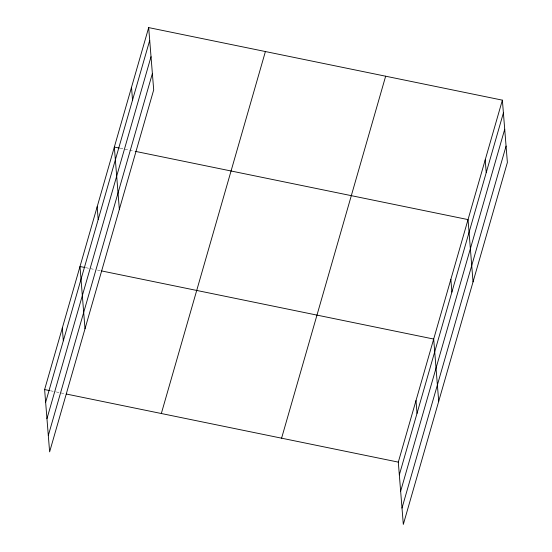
<?xml version="1.0" encoding="UTF-8"?>
<svg xmlns="http://www.w3.org/2000/svg" width="552" height="552" viewBox="0 0 552 552"><rect width="100%" height="100%" fill="white"/><g stroke="black" fill="none" stroke-linecap="round" stroke-linejoin="round"><path stroke-width="0.41" stroke-dasharray="2.76 2.07" d="M120.177 148.246L134.35 151.158M85.836 267.699L94.171 269.41M97.504 270.094L100.837 270.777M50.446 390.775L55.448 391.803M56.283 391.968L65.453 393.852"/><path stroke-width="0.83" d="M148.681 27.6L153.697 89.879L49.625 451.853L44.615 389.574L148.681 27.6L502.375 100.147L507.385 162.426L403.319 524.4L398.302 462.121L502.375 100.147M45.637 402.332L149.709 40.358M46.954 418.671L151.027 56.697M48.307 435.507L152.38 73.533M161.329 413.517L265.402 51.543M281.589 438.184L385.655 76.204M399.331 474.879L503.403 112.905M400.648 491.218L504.721 129.244M402.001 508.061L506.074 146.08M119.342 148.081L114.34 147.053L119.349 209.325M135.185 151.324L468.034 219.599L473.043 281.879M85.001 267.534L79.999 266.506L85.008 328.778M101.671 270.949L433.693 339.052L438.702 401.325M44.615 389.574L49.618 390.602M66.288 394.024L398.302 462.121M485.208 159.873L486.229 172.631M450.86 279.326L451.888 292.084M416.001 400.586L417.022 413.344M131.514 87.326L132.535 100.085M97.166 206.779L98.194 219.53M62.307 328.04L63.328 340.798"/></g></svg>
